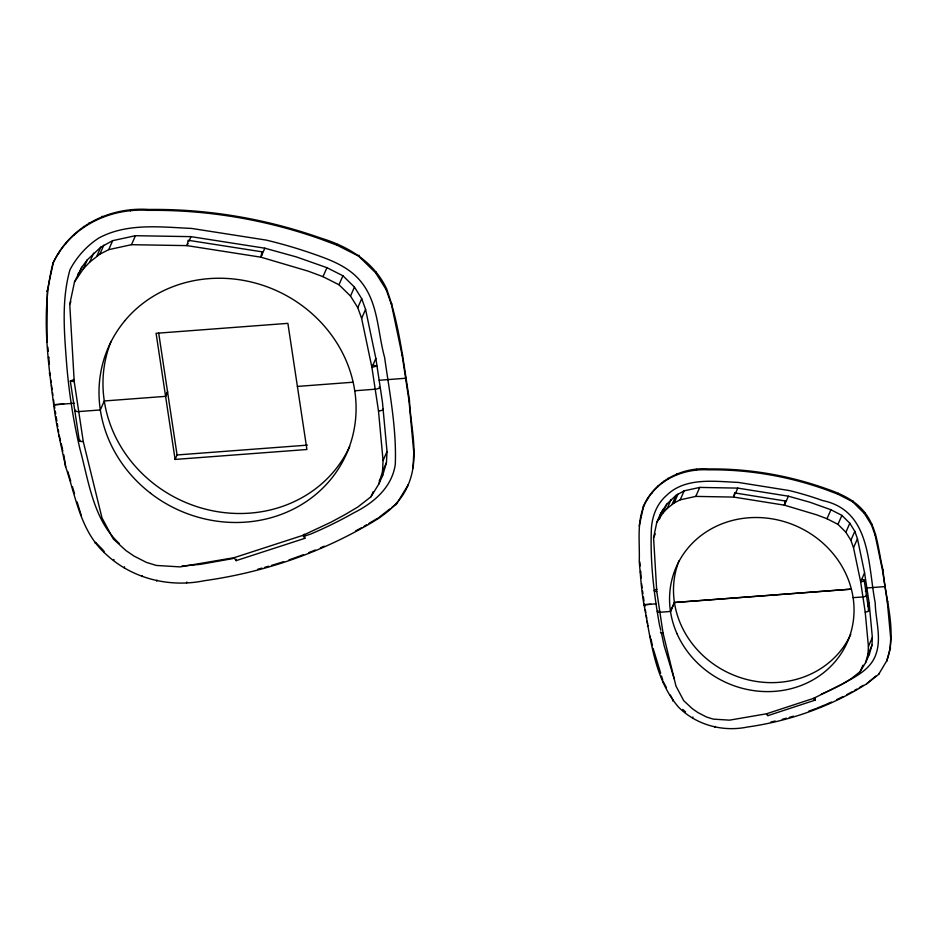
<?xml version="1.0" encoding="UTF-8"?>
<svg xmlns="http://www.w3.org/2000/svg" width="938" height="938" viewBox="0 0 938 938"><rect width="100%" height="100%" fill="white"/><g stroke="black" fill="none" stroke-linecap="round" stroke-linejoin="round"><path stroke-width="1.41" d="M74.43 403.246L53.712 404.724C47.568 358.082 40.932 309.493 52.95 263.332C69.799 226.468 109.078 206.735 148.896 209.467A466.784 428.396 23.7 0 1 320.632 238.029C348.162 246.342 373.781 261.749 386.491 288.599C399.447 324.278 403.34 362.572 409.414 399.869C410.68 428.385 420.06 458.389 407.76 485.802C399.459 505.371 381.707 517.319 363.709 527.179A466.784 428.396 23.7 0 1 204.367 580.704C168.453 588.114 129.96 578.101 103.743 552.107C80.387 529.935 75.556 496.038 65.683 466.854C61.333 446.254 56.233 425.84 53.736 404.888L54.099 403.821M53.337 262.429L47.357 290.51L46.9 342.358M865.563 662.732L868.037 654.114L868.412 646.458L865.211 612.104L860.638 581.783L853.521 547.722L850.872 540.288L845.877 532.233L837.962 524.365L826.999 518.737L816.822 514.892L784.438 505.172L733.833 497.093L695.785 496.401L680.202 499.813L674.141 502.944L667.176 508.49L662.826 513.156L656.811 522.267L653.587 537.744L656.764 591.421L663.049 633.091L675.958 686.03L683.72 700.686L692.314 708.694L697.966 712.599L706.431 716.984L713.29 719.129L729.541 720.15L766.522 713.795L813.574 698.364L842.336 684.025L851.129 678.737L860.169 671.608L865.563 662.732L869.503 653.751L871.988 645.133L872.352 637.477L869.151 603.122L864.578 572.801L857.461 538.74L854.811 531.307L849.816 523.252L841.902 515.384L830.939 509.756L810.01 502.264L788.377 496.19L737.784 488.112L699.736 487.42L684.154 490.832L676.017 495.346L666.766 504.175L660.751 513.285L656.811 522.267M643.269 506.532C654.349 481.182 681.82 466.761 709.046 468.941A316.2 290.194 23.7 0 1 826.706 488.897C841.011 493.81 855.233 500.177 864.707 512.465C877.769 528.856 878.12 550.583 883.033 570.07C885.472 600.027 897.443 631.872 886.621 661.255L890.185 648.873L890.701 638.203L887.348 602.219L882.635 570.961L875.177 535.293L871.496 524.952L864.308 513.367L852.619 501.736L837.88 494.174L826.308 489.8A316.2 290.194 23.7 0 0 708.647 469.832C684.646 468.461 659.813 478.439 647.185 499.614C635.812 517.987 640.021 540.933 639.247 561.405C640.572 575.885 641.381 590.377 643.996 604.705L656.307 603.838M378.858 483.996L382.505 471.58L383.067 460.546L378.506 411.067L371.917 367.415L361.622 318.369L357.777 307.664L350.507 296.068L338.981 284.753L322.989 276.675L308.156 271.141L260.893 257.176L187.037 245.627L131.496 244.689L108.726 249.637L99.862 254.151L89.685 262.136L83.318 268.866L74.501 281.998L69.752 304.299L74.219 381.602L83.271 441.599L101.961 517.823L113.264 538.916L125.786 550.442L134.017 556.07L146.351 562.366L156.365 565.45L180.096 566.892L234.113 557.688L302.857 535.375L331.102 522.138L344.891 514.681L357.741 507.071L370.967 496.788L378.858 483.996L382.798 475.015L386.444 462.598L387.019 451.565L382.446 402.085L375.857 358.433L365.574 309.388L361.716 298.683L354.447 287.087L342.921 275.772L326.94 267.682L296.396 256.93L264.833 248.195L190.977 236.646L135.435 235.708L112.677 240.656L100.788 247.163L87.257 259.885L81.747 267.271L74.501 281.998M52.95 263.332C70.104 226.973 108.996 207.708 148.509 210.37A466.784 428.396 23.7 0 1 320.233 238.932L337.105 245.228L358.609 256.109L375.646 272.829L386.093 289.502L391.451 304.393L402.226 355.76L409.015 400.772L413.799 452.585L413.013 467.945L413.412 467.042M785.458 501.021L784.438 505.172L785.458 501.021L734.771 492.942L733.833 497.093L734.771 492.942M261.878 254.937L261.972 251.818L188.128 240.269L187.037 245.627L188.022 243.376M643.667 505.641L639.212 526.03M659.578 518.913L660.751 513.285M77.854 275.807L78.452 273.017M165.592 396.352L167.562 391.873L165.592 396.352L104.282 400.972L100.331 409.953A131.578 120.744 23.7 0 0 150.572 493.247M670.494 611.459L674.422 602.501L851.2 589.146L674.422 602.501L670.494 611.459L659.906 612.256A3.084 1.055 -8.6 0 1 658.03 610.767M58.684 253.354L59.082 252.451M65.801 243.81L66.199 242.907M46.959 291.401L47.357 290.51M74.043 235.098L74.442 234.195M83.318 227.336L83.705 226.433M88.653 223.807L89.051 222.904M101.773 217.135L102.172 216.232M77.807 276.253L81.747 267.271M83.318 268.866L87.257 259.885M69.752 304.299L70.878 301.731M89.685 262.136L93.624 253.154M48.389 357.917L48.788 357.015L49.198 364.132M96.849 256.144L100.788 247.163M99.862 254.151L103.813 245.17M49.315 373.559L49.714 372.667L50.113 375.493M108.726 249.637L112.677 240.656M130.394 210.909L130.781 210.006M131.496 244.689L135.435 235.708M58.731 436.006L59.129 435.103L60.501 440.719M62.494 451.436L62.893 450.533M65.683 466.854L63.761 454.742M189.007 241.136L190.977 236.646M95.16 543.219L95.559 542.316L103.192 550.219M103.743 552.107L104.141 551.204M113.557 560.385L113.944 559.482M124.203 567.666L124.602 566.763M264.833 248.195L260.893 257.176L261.972 251.818M175.101 459.432L156.083 333.295L287.884 323.352L306.914 449.501L175.101 459.432L177.071 454.953L158.698 333.107M141.861 576.518L142.259 575.627M156.669 581.091L157.068 580.188M186.498 582.908L186.897 582.006M322.989 276.675L326.94 267.682M337.105 245.228L337.504 244.337M338.981 284.753L342.921 275.772M358.609 256.109L359.008 255.206M350.507 296.068L354.447 287.087M357.777 307.664L361.716 298.683M375.646 272.829L376.032 271.926M361.622 318.369L365.574 309.388M386.093 289.502L386.491 288.599M391.451 304.393L391.85 303.49M375.857 358.433L371.917 367.415L376.818 365.961L372.902 365.163M402.226 355.76L402.625 354.857M406.013 377.369L405.626 378.26L379.151 380.265M409.015 400.772L409.414 399.869M383.067 460.546L387.019 451.565M370.967 496.788L373.218 491.653M382.505 471.58L386.444 462.598M378.331 518.515L378.718 517.624M413.799 452.585L414.197 451.682M396.106 504.679L408.159 484.899L407.76 485.802M647.185 499.614L647.583 498.723M652.051 492.989L652.449 492.087M657.679 486.951L658.077 486.048M664.022 481.569L664.409 480.666M667.68 479.119L668.067 478.228M676.65 474.499L677.048 473.596M659.062 518.28L663.014 509.299M662.826 513.156L666.766 504.175M653.587 537.744L655.275 533.898M667.176 508.49L671.116 499.508M640.291 572.203L640.677 571.312L641.088 578.101M672.077 504.327L676.017 495.346M674.141 502.944L678.08 493.963M680.202 499.813L684.154 490.832M696.242 470.196L696.629 469.293M643.996 604.705L644.394 603.814M887.008 660.364L878.66 674.363L866.501 683.954L856.5 689.958A316.2 290.194 23.7 0 1 747.445 727.032C722.764 732.144 696.348 725.062 678.479 707.088C654.536 679.206 650.866 639.786 644.019 604.834L644.406 603.931L644.875 606.816M695.785 496.401L699.736 487.42M647.49 626.432L647.877 625.54M650.081 637.148L650.48 636.257M735.322 493.716L737.784 488.112M662.814 682.454L663.201 681.563L666.461 687.706M672.593 700.897L672.98 700.006L670.377 695.081M785.423 502.92L788.377 496.19M692.514 717.898L692.912 716.995M714.768 727.243L715.166 726.352M826.999 518.737L830.939 509.756M837.88 494.174L838.267 493.282M837.962 524.365L841.902 515.384M852.619 501.736L853.017 500.845M845.877 532.233L849.816 523.252M850.872 540.288L854.811 531.307M864.308 513.367L864.707 512.465M853.521 547.722L857.461 538.74M871.496 524.952L871.883 524.049M875.177 535.293L875.576 534.39M864.578 572.801L860.638 581.783A3.084 1.055 -8.6 0 0 864.144 580.434A3.084 1.055 -8.6 0 0 861.623 579.543M865.387 591.327L866.864 587.962L884.991 586.59L885.39 585.699M882.635 570.961L883.033 570.07M867.673 606.487L869.151 603.122M887.348 602.219L887.747 601.328M868.412 646.458L872.352 637.477M860.169 671.608L862.983 665.194M868.037 654.114L871.988 645.133M866.501 683.954L875.74 676.087M890.701 638.203L891.1 637.301M878.66 674.363L879.058 673.472M890.185 648.873L890.584 647.97M867.486 657.081L869.503 653.751M379.21 480.831L382.798 475.015M234.113 557.688L236.106 560.643L236.306 559.4M236.106 560.643L304.85 538.33L304.264 534.191M379.831 516.756L389.833 508.971M392.061 507.247L396.504 503.788M859.396 687.566L863.148 685.315M364.108 526.277L366.535 524.834M368.974 523.392L377.498 518.339M75.673 410.199L74.852 411.09L77.62 411.653L100.331 409.953A131.578 120.744 23.7 0 1 124.602 321.042M80.199 440.203L79.707 441.329L83.271 441.599M768.011 715.6L815.063 700.158A3.084 0.856 71.8 0 0 815.075 697.626M305.038 535.903L310.607 534.097A447.168 410.387 23.7 0 0 353.778 512.851C373.57 503.049 392.002 487.432 395.285 464.38C396.692 428.56 389.563 392.905 384.639 357.542C377.651 332.404 378.424 303.701 361.505 282.35C349.897 267.436 332.122 260.447 314.805 254.433A447.168 410.387 23.7 0 0 266.263 240.105L191.563 228.426C160.633 227.055 127.064 222.716 98.771 238.053C86.659 245.92 76.682 257.024 69.963 269.792C61.885 298.331 63.936 328.464 66.176 357.718C68.286 388.367 72.941 419.063 79.941 448.974C88.758 481.346 93.272 519.617 119.138 543.372M233.093 558.532L200.685 564.301L181.995 566.06M74.055 379.48L70.338 381.086L79.378 441.083M378.506 411.067L382.563 410.223L383.056 409.097M53.736 404.888L63.761 404.044M644.019 604.834L650.89 604.248M297.405 386.421L352.876 382.235M124.578 321.031A129.655 118.985 23.7 0 1 304.545 307.476A131.578 120.744 23.7 0 1 354.752 390.783L376.361 389.118L379.831 388.086L379.163 387.089M177.071 454.953L307.43 445.128M853.123 597.658L862.925 596.943A3.084 1.055 -8.6 0 0 866.278 595.055M74.219 381.602L70.338 381.086M304.85 538.33L302.857 535.375M682.723 709.468L685.608 711.93M766.522 713.795L766.838 714.463A3.084 0.856 71.8 0 0 768.175 715.401M67.77 471.497L70.737 481.171M72.437 486.705L74.548 493.623M77.092 501.924L81.336 515.759M674.211 678.842L664.163 645.848L661.396 632.845M653.106 648.346L660.68 673.25M661.525 676.028L662.779 680.179M61.181 443.522L62.553 449.138M660.762 630.219L659.496 624.978C653.751 592.91 649.964 560.49 651.429 527.86C652.426 515.396 657.081 503.636 666.648 495.323C685.397 477.067 714.287 481.429 738.171 482.402L789.339 490.562A303.818 278.832 23.7 0 1 822.614 500.552C871.179 510.542 867.767 564.559 875.213 602.817C875.541 620.522 882.259 639.095 875.201 656.248C870.499 667.598 859.935 674.199 849.687 680.003A303.818 278.832 23.7 0 1 821.407 694.179M651.031 638.93L652.402 645.625M645.332 609.688L645.801 612.573M646.259 615.457L646.728 618.33M647.185 621.214L647.642 624.098M54.357 405.404L54.814 408.229M55.26 411.067L55.717 413.893M56.174 416.718L56.855 420.963M57.312 423.788L57.769 426.614M58.215 429.452L58.672 432.277M864.179 580.153L868.752 610.474M641.545 583.612L642.155 587.938M642.553 590.834L642.964 593.719M643.374 596.603L643.984 600.93M50.711 379.738L51.109 382.575M51.508 385.412L52.106 389.657M52.505 392.494L52.903 395.32M53.501 399.576L53.9 402.402M639.775 561.862L640.162 565.907M47.838 347.119L48.237 351.363M850.789 634.276A93.437 85.757 23.7 0 1 732.121 674.492A93.437 85.757 23.7 0 1 679.03 560.783M656.764 591.421A3.084 1.055 -8.6 0 1 654.196 590.67A3.084 1.055 -8.6 0 1 656.952 589.275M856.898 689.067A316.2 290.194 23.7 0 1 854.412 690.474M851.915 691.857A316.2 290.194 23.7 0 1 846.885 694.554M843.063 696.512A316.2 290.194 23.7 0 1 836.626 699.666M831.42 702.07A316.2 290.194 23.7 0 1 826.144 704.379M824.819 704.942A316.2 290.194 23.7 0 1 816.81 708.19M815.462 708.718A316.2 290.194 23.7 0 1 808.685 711.215M793.525 716.175A316.2 290.194 23.7 0 1 789.327 717.382M786.525 718.168A316.2 290.194 23.7 0 1 782.304 719.282M775.21 721.017A316.2 290.194 23.7 0 1 770.942 721.99M815.063 700.158A3.084 0.856 71.8 0 1 813.574 698.364M868.189 610.028A3.084 1.055 -8.6 0 1 868.307 611.201A3.084 1.055 -8.6 0 1 865.211 612.104M663.049 633.091A3.084 1.055 -8.6 0 1 660.751 631.895M361.693 527.648A466.784 428.396 23.7 0 1 355.608 530.978M324.302 546.186A466.784 428.396 23.7 0 1 320.456 547.851M315.285 550.008A466.784 428.396 23.7 0 1 308.79 552.623M303.549 554.651A466.784 428.396 23.7 0 1 288.986 559.869M283.639 561.651A466.784 428.396 23.7 0 1 271.492 565.415M268.772 566.212A466.784 428.396 23.7 0 1 264.692 567.361M261.96 568.111A466.784 428.396 23.7 0 1 257.844 569.214M354.752 390.783A131.578 120.744 23.7 0 1 330.504 479.693A129.655 118.985 23.7 0 1 150.561 493.271M349.698 446.547A131.578 120.744 23.7 0 1 334.456 470.712A129.655 118.985 23.7 0 1 154.5 484.278A131.578 120.744 23.7 0 1 104.294 400.972A131.578 120.744 23.7 0 1 111.047 341.432M676.99 633.678A93.437 85.757 23.7 0 0 835.629 661.032A93.437 85.757 23.7 0 0 772.795 518.96A93.437 85.757 23.7 0 0 676.99 633.678"/></g></svg>
